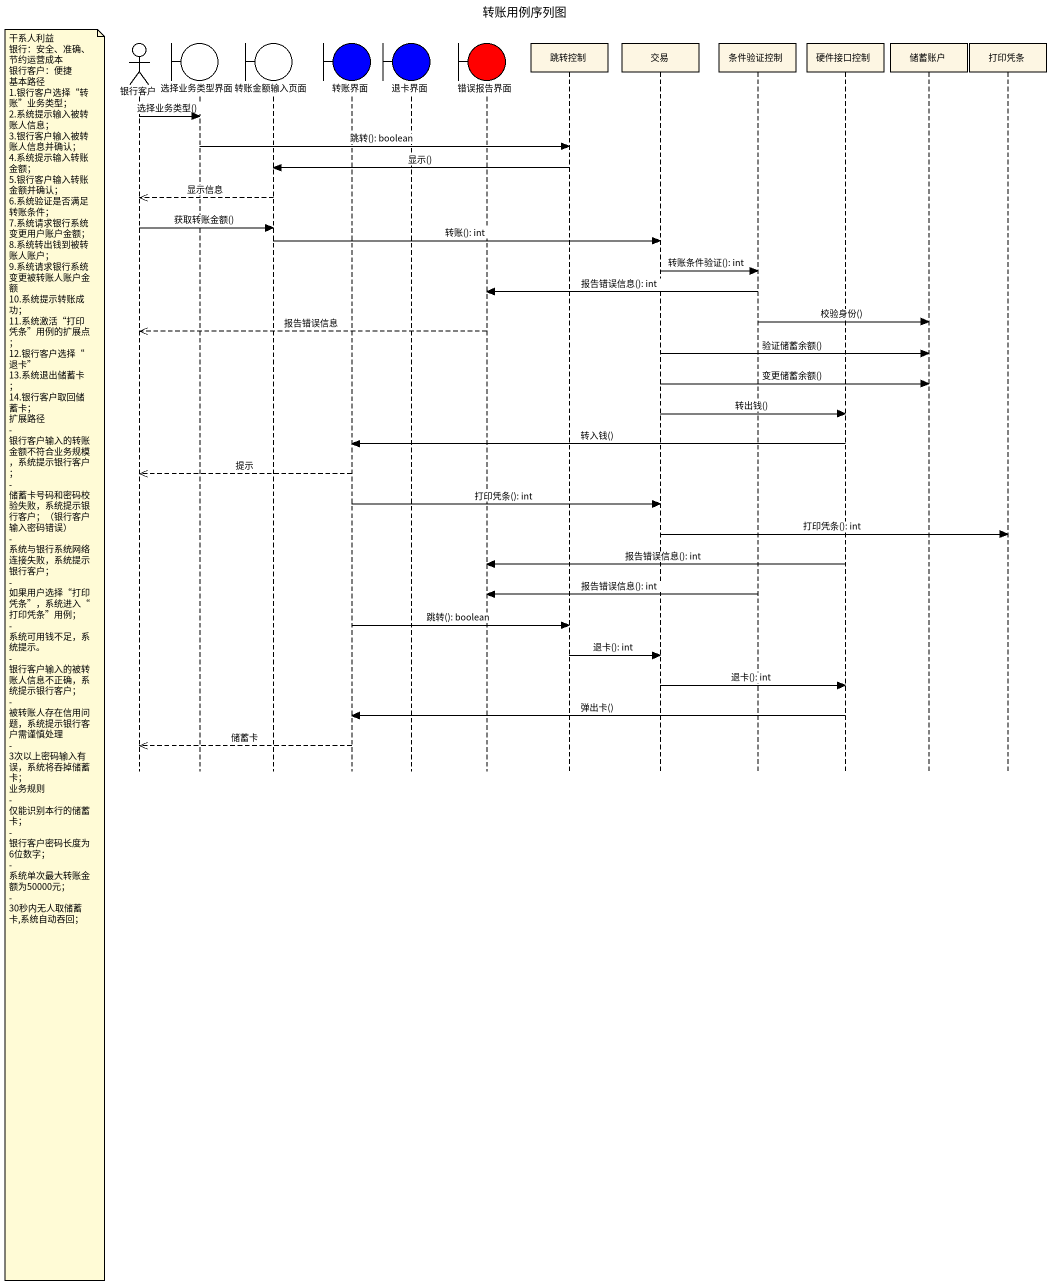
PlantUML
@startuml
title 转账用例序列图
hide footbox
actor 银行客户
boundary 选择业务类型界面
boundary 转账金额输入页面
boundary 转账界面 #0000FF
boundary 退卡界面 #0000FF
boundary 错误报告界面 #FF0000
participant 跳转控制
participant 交易
participant 条件验证控制
participant 硬件接口控制
participant 储蓄账户
participant 打印凭条

银行客户 -> 选择业务类型界面 : 选择业务类型()
选择业务类型界面 -> 跳转控制 : 跳转(): boolean
跳转控制 -> 转账金额输入页面 : 显示()
转账金额输入页面 -->> 银行客户 : 显示信息
银行客户 -> 转账金额输入页面 : 获取转账金额()
转账金额输入页面 -> 交易 : 转账(): int
交易 -> 条件验证控制 : 转账条件验证(): int
条件验证控制 -> 错误报告界面 : 报告错误信息(): int
条件验证控制 -> 储蓄账户 : 校验身份()
错误报告界面 -->> 银行客户 : 报告错误信息
交易 -> 储蓄账户 : 验证储蓄余额()
交易 -> 储蓄账户 : 变更储蓄余额()
交易 -> 硬件接口控制 : 转出钱()
硬件接口控制 -> 转账界面 : 转入钱()
转账界面 -->> 银行客户 : 提示
转账界面 -> 交易 : 打印凭条(): int
交易 -> 打印凭条 : 打印凭条(): int
硬件接口控制 -> 错误报告界面 : 报告错误信息(): int
条件验证控制 -> 错误报告界面 : 报告错误信息(): int
转账界面 -> 跳转控制 : 跳转(): boolean
note left of 银行客户
  干系人利益
  银行：安全、准确、节约运营成本
  银行客户：便捷
  基本路径
  1.银行客户选择“转账”业务类型；
  2.系统提示输入被转账人信息；
  3.银行客户输入被转账人信息并确认；
  4.系统提示输入转账金额；
  5.银行客户输入转账金额并确认；
  6.系统验证是否满足转账条件；
  7.系统请求银行系统变更用户账户金额；
  8.系统转出钱到被转账人账户；
  9.系统请求银行系统变更被转账人账户金额
  10.系统提示转账成功；
  11.系统激活“打印凭条”用例的扩展点；
  12.银行客户选择“退卡”
  13.系统退出储蓄卡；
  14.银行客户取回储蓄卡；
  扩展路径
  - 银行客户输入的转账金额不符合业务规模，系统提示银行客户；
  - 储蓄卡号码和密码校验失败，系统提示银行客户；（银行客户输入密码错误）
  - 系统与银行系统网络连接失败，系统提示银行客户；
  - 如果用户选择“打印凭条”，系统进入“打印凭条”用例；
  - 系统可用钱不足，系统提示。
  - 银行客户输入的被转账人信息不正确，系统提示银行客户；
  - 被转账人存在信用问题，系统提示银行客户需谨慎处理
  - 3次以上密码输入有误，系统将吞掉储蓄卡；
  业务规则
  - 仅能识别本行的储蓄卡；
  - 银行客户密码长度为6位数字；
  - 系统单次最大转账金额为50000元；
  - 30秒内无人取储蓄卡,系统自动吞回；
end note
跳转控制 -> 交易 : 退卡(): int
交易 -> 硬件接口控制 : 退卡(): int
硬件接口控制 -> 转账界面 : 弹出卡()
转账界面 -->> 银行客户 : 储蓄卡
@enduml
